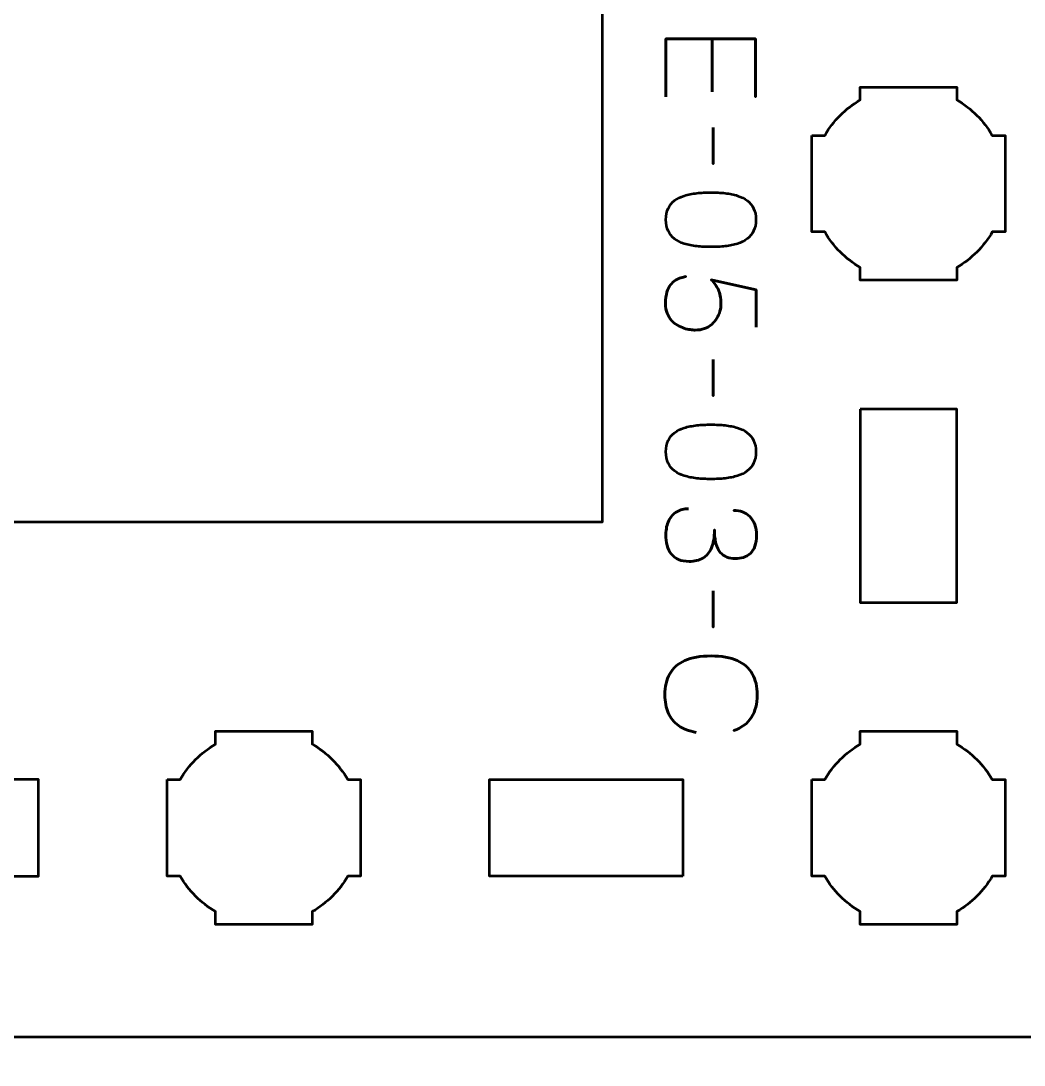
# Model space of a CAD drawing. Header units: centimetres. Extents: x -21 to 0, y -29.7 to 0.
# Drawn here: x -5.854 to -2.741, y -26.599 to -23.357 of the extents above; entities that cross this region are included whole.
import ezdxf

# ---------------------------------------------------------------- set-up
doc = ezdxf.new("R2010")
doc.units = ezdxf.units.CM
doc.header["$MEASUREMENT"] = 0
doc.layers.add('Layer 1', color=7, linetype='Continuous')

msp = doc.modelspace()

# ---------------------------------------------------------------- linework, layer by layer
at = {"layer": 'Layer 1', "color": 1, "lineweight": 53}
msp.add_open_spline([(-21.00003, -29.19995), (-21.00003, -29.19995), (-21.00003, -2.89992), (-21.00003, -2.89992), (-21.00003, -2.89992), (-21.00003, -2.81709), (-20.93286, -2.74992), (-20.85003, -2.74992), (-20.85003, -2.74992), (-20.7672, -2.74992), (-20.70003, -2.68275), (-20.70003, -2.59992), (-20.70003, -2.59992), (-20.70003, -2.51709), (-20.7672, -2.44992), (-20.85003, -2.44992), (-20.85003, -2.44992), (-20.93286, -2.44992), (-21.00003, -2.38275), (-21.00003, -2.29992), (-21.00003, -2.29992), (-21.00003, -2.21709), (-20.93286, -2.14992), (-20.85003, -2.14992), (-20.85003, -2.14992), (-20.7672, -2.14992), (-20.70003, -2.08275), (-20.70003, -1.99992), (-20.70003, -1.99992), (-20.70003, -1.91709), (-20.7672, -1.84992), (-20.85003, -1.84992), (-20.85003, -1.84992), (-20.93286, -1.84992), (-21.00003, -1.78275), (-21.00003, -1.69992), (-21.00003, -1.69992), (-21.00003, -1.61709), (-20.93286, -1.54992), (-20.85003, -1.54992), (-20.85003, -1.54992), (-20.7672, -1.54992), (-20.70003, -1.48275), (-20.70003, -1.39992), (-20.70003, -1.39992), (-20.70003, -1.31709), (-20.7672, -1.24992), (-20.85003, -1.24992), (-20.85003, -1.24992), (-20.93286, -1.24992), (-21.00003, -1.18275), (-21.00003, -1.09992), (-21.00003, -1.09992), (-21.00003, -1.09992), (-21.00003, -0.49992), (-21.00003, -0.49992), (-21.00003, -0.49992), (-21.00003, -0.22295), (-20.77694, 0.00004), (-20.49994, 0.00004), (-20.49994, 0.00004), (-20.49994, 0.00004), (-0.50008, 0.00004), (-0.50008, 0.00004), (-0.50008, 0.00004), (-0.22294, 0.00004), (0.00002, -0.22295), (0.00002, -0.49992), (0.00002, -0.49992), (0.00002, -0.49992), (0.00002, -29.19995), (0.00002, -29.19995), (0.00002, -29.19995), (0.00002, -29.47695), (-0.22294, -29.70004), (-0.50008, -29.70004), (-0.50008, -29.70004), (-0.50008, -29.70004), (-20.49994, -29.70004), (-20.49994, -29.70004), (-20.49994, -29.70004), (-20.77694, -29.70004), (-21.00003, -29.47695), (-21.00003, -29.19995)], degree=3, knots=[0, 0, 0, 0, 0.047619, 0.047619, 0.047619, 0.047619, 0.0952381, 0.0952381, 0.0952381, 0.0952381, 0.1428571, 0.1428571, 0.1428571, 0.1428571, 0.1904762, 0.1904762, 0.1904762, 0.1904762, 0.2380952, 0.2380952, 0.2380952, 0.2380952, 0.2857143, 0.2857143, 0.2857143, 0.2857143, 0.3333333, 0.3333333, 0.3333333, 0.3333333, 0.3809524, 0.3809524, 0.3809524, 0.3809524, 0.4285714, 0.4285714, 0.4285714, 0.4285714, 0.4761905, 0.4761905, 0.4761905, 0.4761905, 0.5238095, 0.5238095, 0.5238095, 0.5238095, 0.5714286, 0.5714286, 0.5714286, 0.5714286, 0.6190476, 0.6190476, 0.6190476, 0.6190476, 0.6666667, 0.6666667, 0.6666667, 0.6666667, 0.7142857, 0.7142857, 0.7142857, 0.7142857, 0.7619048, 0.7619048, 0.7619048, 0.7619048, 0.8095238, 0.8095238, 0.8095238, 0.8095238, 0.8571429, 0.8571429, 0.8571429, 0.8571429, 0.9047619, 0.9047619, 0.9047619, 0.9047619, 0.952381, 0.952381, 0.952381, 0.952381, 1, 1, 1, 1], dxfattribs=at)
at = {"layer": 'Layer 1', "color": 3, "lineweight": 53}
msp.add_open_spline([(-0.44994, -21.71231), (-0.45002, -21.43525), (-0.67309, -21.21237), (-0.95004, -21.21237), (-0.95004, -21.21237), (-0.95004, -21.21237), (-6.09989, -21.21237), (-6.09989, -21.21237), (-6.09989, -21.21237), (-6.09989, -21.21237), (-6.09989, -21.71232), (-6.09989, -21.71232), (-6.09989, -21.71232), (-6.09989, -21.71232), (-5.7999, -21.71232), (-5.7999, -21.71232), (-5.7999, -21.71232), (-5.7999, -21.71232), (-5.7999, -22.01232), (-5.7999, -22.01232), (-5.7999, -22.01232), (-5.7999, -22.01232), (-6.09989, -22.01232), (-6.09989, -22.01232), (-6.09989, -22.01232), (-6.09989, -22.01232), (-6.09989, -22.81239), (-6.09989, -22.81239), (-6.09989, -22.81239), (-6.09989, -22.81239), (-4.04994, -22.81239), (-4.04994, -22.81239), (-4.04994, -22.81239), (-4.04994, -22.81239), (-4.04994, -24.91238), (-4.04994, -24.91238), (-4.04994, -24.91238), (-4.04994, -24.91238), (-6.09989, -24.91238), (-6.09989, -24.91238), (-6.09989, -24.91238), (-6.09989, -24.91238), (-6.09989, -25.71232), (-6.09989, -25.71232), (-6.09989, -25.71232), (-6.09989, -25.71232), (-5.7999, -25.71232), (-5.7999, -25.71232), (-5.7999, -25.71232), (-5.7999, -25.71232), (-5.7999, -26.01232), (-5.7999, -26.01232), (-5.7999, -26.01232), (-5.7999, -26.01232), (-6.09989, -26.01232), (-6.09989, -26.01232), (-6.09989, -26.01232), (-6.09989, -26.01232), (-6.09989, -26.51241), (-6.09989, -26.51241), (-6.09989, -26.51241), (-6.09989, -26.51241), (-0.95004, -26.51241), (-0.95004, -26.51241), (-0.95004, -26.51241), (-0.67304, -26.51241), (-0.44994, -26.28932), (-0.44994, -26.01232), (-0.44994, -26.01232), (-0.44994, -26.01232), (-0.44994, -21.71231), (-0.44994, -21.71231)], degree=3, knots=[0, 0, 0, 0, 0.0555556, 0.0555556, 0.0555556, 0.0555556, 0.1111111, 0.1111111, 0.1111111, 0.1111111, 0.1666667, 0.1666667, 0.1666667, 0.1666667, 0.2222222, 0.2222222, 0.2222222, 0.2222222, 0.2777778, 0.2777778, 0.2777778, 0.2777778, 0.3333333, 0.3333333, 0.3333333, 0.3333333, 0.3888889, 0.3888889, 0.3888889, 0.3888889, 0.4444444, 0.4444444, 0.4444444, 0.4444444, 0.5, 0.5, 0.5, 0.5, 0.5555556, 0.5555556, 0.5555556, 0.5555556, 0.6111111, 0.6111111, 0.6111111, 0.6111111, 0.6666667, 0.6666667, 0.6666667, 0.6666667, 0.7222222, 0.7222222, 0.7222222, 0.7222222, 0.7777778, 0.7777778, 0.7777778, 0.7777778, 0.8333333, 0.8333333, 0.8333333, 0.8333333, 0.8888889, 0.8888889, 0.8888889, 0.8888889, 0.9444444, 0.9444444, 0.9444444, 0.9444444, 1, 1, 1, 1], dxfattribs=at)
at = {"layer": 'Layer 1', "color": 5, "lineweight": 53}
for points, knots in [([(-3.85278, -23.59314), (-3.85278, -23.59314), (-3.85278, -23.4123), (-3.85278, -23.4123), (-3.85278, -23.4123), (-3.85278, -23.4123), (-3.57454, -23.4123), (-3.57454, -23.4123), (-3.57454, -23.4123), (-3.57454, -23.4123), (-3.57454, -23.59314), (-3.57454, -23.59314), (-3.57454, -23.59314), (-3.57454, -23.59314), (-3.57454, -23.4123), (-3.57454, -23.4123), (-3.57454, -23.4123), (-3.57454, -23.4123), (-3.85278, -23.4123), (-3.85278, -23.4123), (-3.85278, -23.4123), (-3.85278, -23.4123), (-3.85278, -23.59314), (-3.85278, -23.59314)], [0, 0, 0, 0, 0.1666667, 0.1666667, 0.1666667, 0.1666667, 0.3333333, 0.3333333, 0.3333333, 0.3333333, 0.5, 0.5, 0.5, 0.5, 0.6666667, 0.6666667, 0.6666667, 0.6666667, 0.8333333, 0.8333333, 0.8333333, 0.8333333, 1, 1, 1, 1]), ([(-3.70959, -23.57761), (-3.70959, -23.57761), (-3.70959, -23.4123), (-3.70959, -23.4123), (-3.70959, -23.4123), (-3.70959, -23.4123), (-3.70959, -23.57761), (-3.70959, -23.57761)], [0, 0, 0, 0, 0.5, 0.5, 0.5, 0.5, 1, 1, 1, 1]), ([(-3.70648, -23.68782), (-3.70648, -23.68782), (-3.70648, -23.80075), (-3.70648, -23.80075), (-3.70648, -23.80075), (-3.70648, -23.80075), (-3.70648, -23.68782), (-3.70648, -23.68782)], [0, 0, 0, 0, 0.5, 0.5, 0.5, 0.5, 1, 1, 1, 1]), ([(-3.85278, -23.97421), (-3.85272, -23.98779), (-3.85032, -23.9995), (-3.84567, -24.00926), (-3.84567, -24.00926), (-3.84101, -24.01896), (-3.83435, -24.02705), (-3.82587, -24.03352), (-3.82587, -24.03352), (-3.81734, -24.03992), (-3.80725, -24.04496), (-3.79561, -24.04872), (-3.79561, -24.04872), (-3.78396, -24.0524), (-3.77122, -24.05505), (-3.75725, -24.05654), (-3.75725, -24.05654), (-3.74328, -24.05809), (-3.7286, -24.05887), (-3.71308, -24.0588), (-3.71308, -24.0588), (-3.69762, -24.05887), (-3.68294, -24.05809), (-3.66903, -24.05654), (-3.66903, -24.05654), (-3.65513, -24.05505), (-3.64232, -24.0524), (-3.63068, -24.04872), (-3.63068, -24.04872), (-3.6191, -24.04496), (-3.60901, -24.03992), (-3.60041, -24.03352), (-3.60041, -24.03352), (-3.59187, -24.02705), (-3.58521, -24.01896), (-3.58056, -24.00926), (-3.58056, -24.00926), (-3.57583, -23.9995), (-3.57344, -23.98779), (-3.57338, -23.97421), (-3.57338, -23.97421), (-3.57344, -23.96063), (-3.57583, -23.94892), (-3.58056, -23.93915), (-3.58056, -23.93915), (-3.58521, -23.92945), (-3.59187, -23.92137), (-3.60041, -23.9149), (-3.60041, -23.9149), (-3.60901, -23.9085), (-3.6191, -23.90345), (-3.63068, -23.8997), (-3.63068, -23.8997), (-3.64232, -23.89601), (-3.65513, -23.89336), (-3.66903, -23.89187), (-3.66903, -23.89187), (-3.68294, -23.89032), (-3.69762, -23.88955), (-3.71308, -23.88961), (-3.71308, -23.88961), (-3.7286, -23.88955), (-3.74328, -23.89032), (-3.75725, -23.89187), (-3.75725, -23.89187), (-3.77122, -23.89336), (-3.78396, -23.89601), (-3.79561, -23.8997), (-3.79561, -23.8997), (-3.80725, -23.90345), (-3.81734, -23.9085), (-3.82587, -23.9149), (-3.82587, -23.9149), (-3.83435, -23.92137), (-3.84101, -23.92945), (-3.84567, -23.93915), (-3.84567, -23.93915), (-3.85032, -23.94892), (-3.85272, -23.96063), (-3.85278, -23.97421)], [0, 0, 0, 0, 0.05, 0.05, 0.05, 0.05, 0.1, 0.1, 0.1, 0.1, 0.15, 0.15, 0.15, 0.15, 0.2, 0.2, 0.2, 0.2, 0.25, 0.25, 0.25, 0.25, 0.3, 0.3, 0.3, 0.3, 0.35, 0.35, 0.35, 0.35, 0.4, 0.4, 0.4, 0.4, 0.45, 0.45, 0.45, 0.45, 0.5, 0.5, 0.5, 0.5, 0.55, 0.55, 0.55, 0.55, 0.6, 0.6, 0.6, 0.6, 0.65, 0.65, 0.65, 0.65, 0.7, 0.7, 0.7, 0.7, 0.75, 0.75, 0.75, 0.75, 0.8, 0.8, 0.8, 0.8, 0.85, 0.85, 0.85, 0.85, 0.9, 0.9, 0.9, 0.9, 0.95, 0.95, 0.95, 0.95, 1, 1, 1, 1]), ([(-3.85278, -23.97421), (-3.85272, -23.98779), (-3.85032, -23.9995), (-3.84567, -24.00926), (-3.84567, -24.00926), (-3.84101, -24.01896), (-3.83435, -24.02705), (-3.82587, -24.03352), (-3.82587, -24.03352), (-3.81734, -24.03992), (-3.80725, -24.04496), (-3.79561, -24.04872), (-3.79561, -24.04872), (-3.78396, -24.0524), (-3.77122, -24.05505), (-3.75725, -24.05654), (-3.75725, -24.05654), (-3.74328, -24.05809), (-3.7286, -24.05887), (-3.71308, -24.0588), (-3.71308, -24.0588), (-3.69762, -24.05887), (-3.68294, -24.05809), (-3.66903, -24.05654), (-3.66903, -24.05654), (-3.65513, -24.05505), (-3.64232, -24.0524), (-3.63068, -24.04872), (-3.63068, -24.04872), (-3.6191, -24.04496), (-3.60901, -24.03992), (-3.60041, -24.03352), (-3.60041, -24.03352), (-3.59187, -24.02705), (-3.58521, -24.01896), (-3.58056, -24.00926), (-3.58056, -24.00926), (-3.57583, -23.9995), (-3.57344, -23.98779), (-3.57338, -23.97421), (-3.57338, -23.97421), (-3.57344, -23.96063), (-3.57583, -23.94892), (-3.58056, -23.93915), (-3.58056, -23.93915), (-3.58521, -23.92945), (-3.59187, -23.92137), (-3.60041, -23.9149), (-3.60041, -23.9149), (-3.60901, -23.9085), (-3.6191, -23.90345), (-3.63068, -23.8997), (-3.63068, -23.8997), (-3.64232, -23.89601), (-3.65513, -23.89336), (-3.66903, -23.89187), (-3.66903, -23.89187), (-3.68294, -23.89032), (-3.69762, -23.88955), (-3.71308, -23.88961), (-3.71308, -23.88961), (-3.7286, -23.88955), (-3.74328, -23.89032), (-3.75725, -23.89187), (-3.75725, -23.89187), (-3.77122, -23.89336), (-3.78396, -23.89601), (-3.79561, -23.8997), (-3.79561, -23.8997), (-3.80725, -23.90345), (-3.81734, -23.9085), (-3.82587, -23.9149), (-3.82587, -23.9149), (-3.83435, -23.92137), (-3.84101, -23.92945), (-3.84567, -23.93915), (-3.84567, -23.93915), (-3.85032, -23.94892), (-3.85272, -23.96063), (-3.85278, -23.97421)], [0, 0, 0, 0, 0.05, 0.05, 0.05, 0.05, 0.1, 0.1, 0.1, 0.1, 0.15, 0.15, 0.15, 0.15, 0.2, 0.2, 0.2, 0.2, 0.25, 0.25, 0.25, 0.25, 0.3, 0.3, 0.3, 0.3, 0.35, 0.35, 0.35, 0.35, 0.4, 0.4, 0.4, 0.4, 0.45, 0.45, 0.45, 0.45, 0.5, 0.5, 0.5, 0.5, 0.55, 0.55, 0.55, 0.55, 0.6, 0.6, 0.6, 0.6, 0.65, 0.65, 0.65, 0.65, 0.7, 0.7, 0.7, 0.7, 0.75, 0.75, 0.75, 0.75, 0.8, 0.8, 0.8, 0.8, 0.85, 0.85, 0.85, 0.85, 0.9, 0.9, 0.9, 0.9, 0.95, 0.95, 0.95, 0.95, 1, 1, 1, 1]), ([(-3.57299, -24.30793), (-3.57299, -24.30793), (-3.57299, -24.19152), (-3.57299, -24.19152), (-3.57299, -24.19152), (-3.57299, -24.19152), (-3.71191, -24.16047), (-3.71191, -24.16047), (-3.71191, -24.16047), (-3.70726, -24.1659), (-3.70305, -24.17108), (-3.69937, -24.17606), (-3.69937, -24.17606), (-3.69568, -24.18097), (-3.69258, -24.18615), (-3.68999, -24.19158), (-3.68999, -24.19158), (-3.6874, -24.19708), (-3.68546, -24.20329), (-3.6841, -24.21021), (-3.6841, -24.21021), (-3.68275, -24.21719), (-3.68203, -24.22547), (-3.68203, -24.23498), (-3.68203, -24.23498), (-3.68203, -24.24274), (-3.68307, -24.2505), (-3.6852, -24.25826), (-3.6852, -24.25826), (-3.68727, -24.26602), (-3.69044, -24.2734), (-3.69465, -24.28038), (-3.69465, -24.28038), (-3.69891, -24.28743), (-3.70422, -24.29364), (-3.71062, -24.29907), (-3.71062, -24.29907), (-3.71702, -24.30457), (-3.72453, -24.3089), (-3.73313, -24.31201), (-3.73313, -24.31201), (-3.74173, -24.31518), (-3.7515, -24.3168), (-3.76236, -24.31686), (-3.76236, -24.31686), (-3.76637, -24.31692), (-3.77142, -24.31647), (-3.77737, -24.31557), (-3.77737, -24.31557), (-3.78332, -24.31473), (-3.78978, -24.31317), (-3.79664, -24.31097), (-3.79664, -24.31097), (-3.8035, -24.30878), (-3.81029, -24.30567), (-3.81701, -24.30173), (-3.81701, -24.30173), (-3.82374, -24.29778), (-3.82988, -24.29274), (-3.83545, -24.28666), (-3.83545, -24.28666), (-3.84101, -24.28058), (-3.84547, -24.2732), (-3.84883, -24.2646), (-3.84883, -24.2646), (-3.85213, -24.25593), (-3.85388, -24.24578), (-3.85394, -24.2342), (-3.85394, -24.2342), (-3.85388, -24.22036), (-3.85239, -24.20872), (-3.84961, -24.19928), (-3.84961, -24.19928), (-3.84677, -24.18984), (-3.84308, -24.18214), (-3.83842, -24.17619), (-3.83842, -24.17619), (-3.83377, -24.17017), (-3.82866, -24.16552), (-3.82309, -24.16215), (-3.82309, -24.16215), (-3.81753, -24.15879), (-3.81197, -24.15627), (-3.80641, -24.15459), (-3.80641, -24.15459), (-3.80084, -24.1529), (-3.79574, -24.15161), (-3.79108, -24.15077), (-3.79108, -24.15077), (-3.79574, -24.15161), (-3.80084, -24.1529), (-3.80641, -24.15459), (-3.80641, -24.15459), (-3.81197, -24.15627), (-3.81753, -24.15879), (-3.82309, -24.16215), (-3.82309, -24.16215), (-3.82866, -24.16552), (-3.83377, -24.17017), (-3.83842, -24.17619), (-3.83842, -24.17619), (-3.84308, -24.18214), (-3.84677, -24.18984), (-3.84961, -24.19928), (-3.84961, -24.19928), (-3.85239, -24.20872), (-3.85388, -24.22036), (-3.85394, -24.2342), (-3.85394, -24.2342), (-3.85388, -24.24578), (-3.85213, -24.25593), (-3.84883, -24.2646), (-3.84883, -24.2646), (-3.84547, -24.2732), (-3.84101, -24.28058), (-3.83545, -24.28666), (-3.83545, -24.28666), (-3.82988, -24.29274), (-3.82374, -24.29778), (-3.81701, -24.30173), (-3.81701, -24.30173), (-3.81029, -24.30567), (-3.8035, -24.30878), (-3.79664, -24.31097), (-3.79664, -24.31097), (-3.78978, -24.31317), (-3.78332, -24.31473), (-3.77737, -24.31557), (-3.77737, -24.31557), (-3.77142, -24.31647), (-3.76637, -24.31692), (-3.76236, -24.31686), (-3.76236, -24.31686), (-3.7515, -24.3168), (-3.74173, -24.31518), (-3.73313, -24.31201), (-3.73313, -24.31201), (-3.72453, -24.3089), (-3.71702, -24.30457), (-3.71062, -24.29907), (-3.71062, -24.29907), (-3.70422, -24.29364), (-3.69891, -24.28743), (-3.69465, -24.28038), (-3.69465, -24.28038), (-3.69044, -24.2734), (-3.68727, -24.26602), (-3.6852, -24.25826), (-3.6852, -24.25826), (-3.68307, -24.2505), (-3.68203, -24.24274), (-3.68203, -24.23498), (-3.68203, -24.23498), (-3.68203, -24.22547), (-3.68275, -24.21719), (-3.6841, -24.21021), (-3.6841, -24.21021), (-3.68546, -24.20329), (-3.6874, -24.19708), (-3.68999, -24.19158), (-3.68999, -24.19158), (-3.69258, -24.18615), (-3.69568, -24.18097), (-3.69937, -24.17606), (-3.69937, -24.17606), (-3.70305, -24.17108), (-3.70726, -24.1659), (-3.71191, -24.16047), (-3.71191, -24.16047), (-3.71191, -24.16047), (-3.57299, -24.19152), (-3.57299, -24.19152), (-3.57299, -24.19152), (-3.57299, -24.19152), (-3.57299, -24.30793), (-3.57299, -24.30793)], [0, 0, 0, 0, 0.0227273, 0.0227273, 0.0227273, 0.0227273, 0.0454545, 0.0454545, 0.0454545, 0.0454545, 0.0681818, 0.0681818, 0.0681818, 0.0681818, 0.0909091, 0.0909091, 0.0909091, 0.0909091, 0.1136364, 0.1136364, 0.1136364, 0.1136364, 0.1363636, 0.1363636, 0.1363636, 0.1363636, 0.1590909, 0.1590909, 0.1590909, 0.1590909, 0.1818182, 0.1818182, 0.1818182, 0.1818182, 0.2045455, 0.2045455, 0.2045455, 0.2045455, 0.2272727, 0.2272727, 0.2272727, 0.2272727, 0.25, 0.25, 0.25, 0.25, 0.2727273, 0.2727273, 0.2727273, 0.2727273, 0.2954545, 0.2954545, 0.2954545, 0.2954545, 0.3181818, 0.3181818, 0.3181818, 0.3181818, 0.3409091, 0.3409091, 0.3409091, 0.3409091, 0.3636364, 0.3636364, 0.3636364, 0.3636364, 0.3863636, 0.3863636, 0.3863636, 0.3863636, 0.4090909, 0.4090909, 0.4090909, 0.4090909, 0.4318182, 0.4318182, 0.4318182, 0.4318182, 0.4545455, 0.4545455, 0.4545455, 0.4545455, 0.4772727, 0.4772727, 0.4772727, 0.4772727, 0.5, 0.5, 0.5, 0.5, 0.5227273, 0.5227273, 0.5227273, 0.5227273, 0.5454545, 0.5454545, 0.5454545, 0.5454545, 0.5681818, 0.5681818, 0.5681818, 0.5681818, 0.5909091, 0.5909091, 0.5909091, 0.5909091, 0.6136364, 0.6136364, 0.6136364, 0.6136364, 0.6363636, 0.6363636, 0.6363636, 0.6363636, 0.6590909, 0.6590909, 0.6590909, 0.6590909, 0.6818182, 0.6818182, 0.6818182, 0.6818182, 0.7045455, 0.7045455, 0.7045455, 0.7045455, 0.7272727, 0.7272727, 0.7272727, 0.7272727, 0.75, 0.75, 0.75, 0.75, 0.7727273, 0.7727273, 0.7727273, 0.7727273, 0.7954545, 0.7954545, 0.7954545, 0.7954545, 0.8181818, 0.8181818, 0.8181818, 0.8181818, 0.8409091, 0.8409091, 0.8409091, 0.8409091, 0.8636364, 0.8636364, 0.8636364, 0.8636364, 0.8863636, 0.8863636, 0.8863636, 0.8863636, 0.9090909, 0.9090909, 0.9090909, 0.9090909, 0.9318182, 0.9318182, 0.9318182, 0.9318182, 0.9545455, 0.9545455, 0.9545455, 0.9545455, 0.9772727, 0.9772727, 0.9772727, 0.9772727, 1, 1, 1, 1]), ([(-3.70648, -24.40844), (-3.70648, -24.40844), (-3.70648, -24.52137), (-3.70648, -24.52137), (-3.70648, -24.52137), (-3.70648, -24.52137), (-3.70648, -24.40844), (-3.70648, -24.40844)], [0, 0, 0, 0, 0.5, 0.5, 0.5, 0.5, 1, 1, 1, 1]), ([(-3.85278, -24.69483), (-3.85272, -24.70841), (-3.85032, -24.72012), (-3.84567, -24.72988), (-3.84567, -24.72988), (-3.84101, -24.73958), (-3.83435, -24.74767), (-3.82587, -24.75414), (-3.82587, -24.75414), (-3.81734, -24.76054), (-3.80725, -24.76558), (-3.79561, -24.76934), (-3.79561, -24.76934), (-3.78396, -24.77302), (-3.77122, -24.77567), (-3.75725, -24.77716), (-3.75725, -24.77716), (-3.74328, -24.77871), (-3.7286, -24.77949), (-3.71308, -24.77942), (-3.71308, -24.77942), (-3.69762, -24.77949), (-3.68294, -24.77871), (-3.66903, -24.77716), (-3.66903, -24.77716), (-3.65513, -24.77567), (-3.64232, -24.77302), (-3.63068, -24.76934), (-3.63068, -24.76934), (-3.6191, -24.76558), (-3.60901, -24.76054), (-3.60041, -24.75414), (-3.60041, -24.75414), (-3.59187, -24.74767), (-3.58521, -24.73958), (-3.58056, -24.72988), (-3.58056, -24.72988), (-3.57583, -24.72012), (-3.57344, -24.70841), (-3.57338, -24.69483), (-3.57338, -24.69483), (-3.57344, -24.68125), (-3.57583, -24.66954), (-3.58056, -24.65977), (-3.58056, -24.65977), (-3.58521, -24.65007), (-3.59187, -24.64199), (-3.60041, -24.63552), (-3.60041, -24.63552), (-3.60901, -24.62912), (-3.6191, -24.62407), (-3.63068, -24.62032), (-3.63068, -24.62032), (-3.64232, -24.61663), (-3.65513, -24.61398), (-3.66903, -24.61249), (-3.66903, -24.61249), (-3.68294, -24.61094), (-3.69762, -24.61017), (-3.71308, -24.61023), (-3.71308, -24.61023), (-3.7286, -24.61017), (-3.74328, -24.61094), (-3.75725, -24.61249), (-3.75725, -24.61249), (-3.77122, -24.61398), (-3.78396, -24.61663), (-3.79561, -24.62032), (-3.79561, -24.62032), (-3.80725, -24.62407), (-3.81734, -24.62912), (-3.82587, -24.63552), (-3.82587, -24.63552), (-3.83435, -24.64199), (-3.84101, -24.65007), (-3.84567, -24.65977), (-3.84567, -24.65977), (-3.85032, -24.66954), (-3.85272, -24.68125), (-3.85278, -24.69483)], [0, 0, 0, 0, 0.05, 0.05, 0.05, 0.05, 0.1, 0.1, 0.1, 0.1, 0.15, 0.15, 0.15, 0.15, 0.2, 0.2, 0.2, 0.2, 0.25, 0.25, 0.25, 0.25, 0.3, 0.3, 0.3, 0.3, 0.35, 0.35, 0.35, 0.35, 0.4, 0.4, 0.4, 0.4, 0.45, 0.45, 0.45, 0.45, 0.5, 0.5, 0.5, 0.5, 0.55, 0.55, 0.55, 0.55, 0.6, 0.6, 0.6, 0.6, 0.65, 0.65, 0.65, 0.65, 0.7, 0.7, 0.7, 0.7, 0.75, 0.75, 0.75, 0.75, 0.8, 0.8, 0.8, 0.8, 0.85, 0.85, 0.85, 0.85, 0.9, 0.9, 0.9, 0.9, 0.95, 0.95, 0.95, 0.95, 1, 1, 1, 1]), ([(-3.85278, -24.69483), (-3.85272, -24.70841), (-3.85032, -24.72012), (-3.84567, -24.72988), (-3.84567, -24.72988), (-3.84101, -24.73958), (-3.83435, -24.74767), (-3.82587, -24.75414), (-3.82587, -24.75414), (-3.81734, -24.76054), (-3.80725, -24.76558), (-3.79561, -24.76934), (-3.79561, -24.76934), (-3.78396, -24.77302), (-3.77122, -24.77567), (-3.75725, -24.77716), (-3.75725, -24.77716), (-3.74328, -24.77871), (-3.7286, -24.77949), (-3.71308, -24.77942), (-3.71308, -24.77942), (-3.69762, -24.77949), (-3.68294, -24.77871), (-3.66903, -24.77716), (-3.66903, -24.77716), (-3.65513, -24.77567), (-3.64232, -24.77302), (-3.63068, -24.76934), (-3.63068, -24.76934), (-3.6191, -24.76558), (-3.60901, -24.76054), (-3.60041, -24.75414), (-3.60041, -24.75414), (-3.59187, -24.74767), (-3.58521, -24.73958), (-3.58056, -24.72988), (-3.58056, -24.72988), (-3.57583, -24.72012), (-3.57344, -24.70841), (-3.57338, -24.69483), (-3.57338, -24.69483), (-3.57344, -24.68125), (-3.57583, -24.66954), (-3.58056, -24.65977), (-3.58056, -24.65977), (-3.58521, -24.65007), (-3.59187, -24.64199), (-3.60041, -24.63552), (-3.60041, -24.63552), (-3.60901, -24.62912), (-3.6191, -24.62407), (-3.63068, -24.62032), (-3.63068, -24.62032), (-3.64232, -24.61663), (-3.65513, -24.61398), (-3.66903, -24.61249), (-3.66903, -24.61249), (-3.68294, -24.61094), (-3.69762, -24.61017), (-3.71308, -24.61023), (-3.71308, -24.61023), (-3.7286, -24.61017), (-3.74328, -24.61094), (-3.75725, -24.61249), (-3.75725, -24.61249), (-3.77122, -24.61398), (-3.78396, -24.61663), (-3.79561, -24.62032), (-3.79561, -24.62032), (-3.80725, -24.62407), (-3.81734, -24.62912), (-3.82587, -24.63552), (-3.82587, -24.63552), (-3.83435, -24.64199), (-3.84101, -24.65007), (-3.84567, -24.65977), (-3.84567, -24.65977), (-3.85032, -24.66954), (-3.85272, -24.68125), (-3.85278, -24.69483)], [0, 0, 0, 0, 0.05, 0.05, 0.05, 0.05, 0.1, 0.1, 0.1, 0.1, 0.15, 0.15, 0.15, 0.15, 0.2, 0.2, 0.2, 0.2, 0.25, 0.25, 0.25, 0.25, 0.3, 0.3, 0.3, 0.3, 0.35, 0.35, 0.35, 0.35, 0.4, 0.4, 0.4, 0.4, 0.45, 0.45, 0.45, 0.45, 0.5, 0.5, 0.5, 0.5, 0.55, 0.55, 0.55, 0.55, 0.6, 0.6, 0.6, 0.6, 0.65, 0.65, 0.65, 0.65, 0.7, 0.7, 0.7, 0.7, 0.75, 0.75, 0.75, 0.75, 0.8, 0.8, 0.8, 0.8, 0.85, 0.85, 0.85, 0.85, 0.9, 0.9, 0.9, 0.9, 0.95, 0.95, 0.95, 0.95, 1, 1, 1, 1]), ([(-3.78254, -24.87139), (-3.79651, -24.87146), (-3.80867, -24.87469), (-3.81921, -24.88109), (-3.81921, -24.88109), (-3.82969, -24.88749), (-3.8379, -24.89661), (-3.84379, -24.90851), (-3.84379, -24.90851), (-3.84968, -24.92042), (-3.85265, -24.93471), (-3.85278, -24.95133), (-3.85278, -24.95133), (-3.85278, -24.96381), (-3.85149, -24.97513), (-3.84877, -24.98535), (-3.84877, -24.98535), (-3.84605, -24.99563), (-3.84185, -25.00443), (-3.83609, -25.01187), (-3.83609, -25.01187), (-3.83034, -25.01931), (-3.8229, -25.025), (-3.81384, -25.02901), (-3.81384, -25.02901), (-3.80473, -25.03308), (-3.79379, -25.03509), (-3.78099, -25.03515), (-3.78099, -25.03515), (-3.76391, -25.03522), (-3.74949, -25.03172), (-3.73778, -25.0248), (-3.73778, -25.0248), (-3.72608, -25.01788), (-3.71728, -25.00715), (-3.71127, -24.99272), (-3.71127, -24.99272), (-3.70525, -24.9783), (-3.70221, -24.9598), (-3.70221, -24.93736), (-3.70221, -24.93736), (-3.70228, -24.95411), (-3.70073, -24.96815), (-3.69756, -24.97959), (-3.69756, -24.97959), (-3.69439, -24.99098), (-3.68992, -25.0001), (-3.6841, -25.00695), (-3.6841, -25.00695), (-3.67835, -25.01381), (-3.67149, -25.01879), (-3.6636, -25.02176), (-3.6636, -25.02176), (-3.65577, -25.0248), (-3.64717, -25.02629), (-3.63779, -25.02623), (-3.63779, -25.02623), (-3.62842, -25.02629), (-3.61975, -25.025), (-3.61173, -25.02241), (-3.61173, -25.02241), (-3.60371, -25.01989), (-3.59666, -25.01575), (-3.59065, -25.01012), (-3.59065, -25.01012), (-3.58463, -25.0045), (-3.57991, -24.99706), (-3.57655, -24.98794), (-3.57655, -24.98794), (-3.57318, -24.97875), (-3.5715, -24.96756), (-3.57144, -24.95444), (-3.57144, -24.95444), (-3.5715, -24.94137), (-3.57344, -24.92992), (-3.57719, -24.92022), (-3.57719, -24.92022), (-3.58094, -24.91046), (-3.58605, -24.90244), (-3.59259, -24.89597), (-3.59259, -24.89597), (-3.59912, -24.88956), (-3.60656, -24.88478), (-3.61496, -24.88161), (-3.61496, -24.88161), (-3.62337, -24.87838), (-3.6323, -24.87682), (-3.64168, -24.87682), (-3.64168, -24.87682), (-3.6323, -24.87682), (-3.62337, -24.87838), (-3.61496, -24.88161), (-3.61496, -24.88161), (-3.60656, -24.88478), (-3.59912, -24.88956), (-3.59259, -24.89597), (-3.59259, -24.89597), (-3.58605, -24.90244), (-3.58094, -24.91046), (-3.57719, -24.92022), (-3.57719, -24.92022), (-3.57344, -24.92992), (-3.5715, -24.94137), (-3.57144, -24.95444), (-3.57144, -24.95444), (-3.5715, -24.96756), (-3.57318, -24.97875), (-3.57655, -24.98794), (-3.57655, -24.98794), (-3.57991, -24.99706), (-3.58463, -25.0045), (-3.59065, -25.01012), (-3.59065, -25.01012), (-3.59666, -25.01575), (-3.60371, -25.01989), (-3.61173, -25.02241), (-3.61173, -25.02241), (-3.61975, -25.025), (-3.62842, -25.02629), (-3.63779, -25.02623), (-3.63779, -25.02623), (-3.64717, -25.02629), (-3.65577, -25.0248), (-3.6636, -25.02176), (-3.6636, -25.02176), (-3.67149, -25.01879), (-3.67835, -25.01381), (-3.6841, -25.00695), (-3.6841, -25.00695), (-3.68992, -25.0001), (-3.69439, -24.99098), (-3.69756, -24.97959), (-3.69756, -24.97959), (-3.70073, -24.96815), (-3.70228, -24.95411), (-3.70221, -24.93736), (-3.70221, -24.93736), (-3.70221, -24.9598), (-3.70525, -24.9783), (-3.71127, -24.99272), (-3.71127, -24.99272), (-3.71728, -25.00715), (-3.72608, -25.01788), (-3.73778, -25.0248), (-3.73778, -25.0248), (-3.74949, -25.03172), (-3.76391, -25.03522), (-3.78099, -25.03515), (-3.78099, -25.03515), (-3.79379, -25.03509), (-3.80473, -25.03308), (-3.81384, -25.02901), (-3.81384, -25.02901), (-3.8229, -25.025), (-3.83034, -25.01931), (-3.83609, -25.01187), (-3.83609, -25.01187), (-3.84185, -25.00443), (-3.84605, -24.99563), (-3.84877, -24.98535), (-3.84877, -24.98535), (-3.85149, -24.97513), (-3.85278, -24.96381), (-3.85278, -24.95133), (-3.85278, -24.95133), (-3.85265, -24.93471), (-3.84968, -24.92042), (-3.84379, -24.90851), (-3.84379, -24.90851), (-3.8379, -24.89661), (-3.82969, -24.88749), (-3.81921, -24.88109), (-3.81921, -24.88109), (-3.80867, -24.87469), (-3.79651, -24.87146), (-3.78254, -24.87139)], [0, 0, 0, 0, 0.0227273, 0.0227273, 0.0227273, 0.0227273, 0.0454545, 0.0454545, 0.0454545, 0.0454545, 0.0681818, 0.0681818, 0.0681818, 0.0681818, 0.0909091, 0.0909091, 0.0909091, 0.0909091, 0.1136364, 0.1136364, 0.1136364, 0.1136364, 0.1363636, 0.1363636, 0.1363636, 0.1363636, 0.1590909, 0.1590909, 0.1590909, 0.1590909, 0.1818182, 0.1818182, 0.1818182, 0.1818182, 0.2045455, 0.2045455, 0.2045455, 0.2045455, 0.2272727, 0.2272727, 0.2272727, 0.2272727, 0.25, 0.25, 0.25, 0.25, 0.2727273, 0.2727273, 0.2727273, 0.2727273, 0.2954545, 0.2954545, 0.2954545, 0.2954545, 0.3181818, 0.3181818, 0.3181818, 0.3181818, 0.3409091, 0.3409091, 0.3409091, 0.3409091, 0.3636364, 0.3636364, 0.3636364, 0.3636364, 0.3863636, 0.3863636, 0.3863636, 0.3863636, 0.4090909, 0.4090909, 0.4090909, 0.4090909, 0.4318182, 0.4318182, 0.4318182, 0.4318182, 0.4545455, 0.4545455, 0.4545455, 0.4545455, 0.4772727, 0.4772727, 0.4772727, 0.4772727, 0.5, 0.5, 0.5, 0.5, 0.5227273, 0.5227273, 0.5227273, 0.5227273, 0.5454545, 0.5454545, 0.5454545, 0.5454545, 0.5681818, 0.5681818, 0.5681818, 0.5681818, 0.5909091, 0.5909091, 0.5909091, 0.5909091, 0.6136364, 0.6136364, 0.6136364, 0.6136364, 0.6363636, 0.6363636, 0.6363636, 0.6363636, 0.6590909, 0.6590909, 0.6590909, 0.6590909, 0.6818182, 0.6818182, 0.6818182, 0.6818182, 0.7045455, 0.7045455, 0.7045455, 0.7045455, 0.7272727, 0.7272727, 0.7272727, 0.7272727, 0.75, 0.75, 0.75, 0.75, 0.7727273, 0.7727273, 0.7727273, 0.7727273, 0.7954545, 0.7954545, 0.7954545, 0.7954545, 0.8181818, 0.8181818, 0.8181818, 0.8181818, 0.8409091, 0.8409091, 0.8409091, 0.8409091, 0.8636364, 0.8636364, 0.8636364, 0.8636364, 0.8863636, 0.8863636, 0.8863636, 0.8863636, 0.9090909, 0.9090909, 0.9090909, 0.9090909, 0.9318182, 0.9318182, 0.9318182, 0.9318182, 0.9545455, 0.9545455, 0.9545455, 0.9545455, 0.9772727, 0.9772727, 0.9772727, 0.9772727, 1, 1, 1, 1]), ([(-3.70648, -25.12673), (-3.70648, -25.12673), (-3.70648, -25.23966), (-3.70648, -25.23966), (-3.70648, -25.23966), (-3.70648, -25.23966), (-3.70648, -25.12673), (-3.70648, -25.12673)], [0, 0, 0, 0, 0.5, 0.5, 0.5, 0.5, 1, 1, 1, 1]), ([(-3.75887, -25.56601), (-3.78105, -25.56187), (-3.79936, -25.55463), (-3.81372, -25.54448), (-3.81372, -25.54448), (-3.82801, -25.53426), (-3.83862, -25.52119), (-3.84554, -25.50528), (-3.84554, -25.50528), (-3.85246, -25.48944), (-3.85595, -25.47081), (-3.85588, -25.4496), (-3.85588, -25.4496), (-3.85595, -25.42379), (-3.85097, -25.40186), (-3.84081, -25.38388), (-3.84081, -25.38388), (-3.83073, -25.3659), (-3.81514, -25.35219), (-3.79399, -25.34275), (-3.79399, -25.34275), (-3.77284, -25.33331), (-3.74574, -25.32859), (-3.71269, -25.32852), (-3.71269, -25.32852), (-3.67977, -25.32859), (-3.65274, -25.33331), (-3.63159, -25.34275), (-3.63159, -25.34275), (-3.61044, -25.35219), (-3.59478, -25.3659), (-3.58463, -25.38388), (-3.58463, -25.38388), (-3.57448, -25.40186), (-3.56943, -25.42379), (-3.5695, -25.4496), (-3.5695, -25.4496), (-3.56943, -25.47721), (-3.57532, -25.50037), (-3.58715, -25.51893), (-3.58715, -25.51893), (-3.59899, -25.53756), (-3.61729, -25.5512), (-3.64206, -25.5598), (-3.64206, -25.5598), (-3.61729, -25.5512), (-3.59899, -25.53756), (-3.58715, -25.51893), (-3.58715, -25.51893), (-3.57532, -25.50037), (-3.56943, -25.47721), (-3.5695, -25.4496), (-3.5695, -25.4496), (-3.56943, -25.42379), (-3.57448, -25.40186), (-3.58463, -25.38388), (-3.58463, -25.38388), (-3.59478, -25.3659), (-3.61044, -25.35219), (-3.63159, -25.34275), (-3.63159, -25.34275), (-3.65274, -25.33331), (-3.67977, -25.32859), (-3.71269, -25.32852), (-3.71269, -25.32852), (-3.74574, -25.32859), (-3.77284, -25.33331), (-3.79399, -25.34275), (-3.79399, -25.34275), (-3.81514, -25.35219), (-3.83073, -25.3659), (-3.84081, -25.38388), (-3.84081, -25.38388), (-3.85097, -25.40186), (-3.85595, -25.42379), (-3.85588, -25.4496), (-3.85588, -25.4496), (-3.85595, -25.47081), (-3.85246, -25.48944), (-3.84554, -25.50528), (-3.84554, -25.50528), (-3.83862, -25.52119), (-3.82801, -25.53426), (-3.81372, -25.54448), (-3.81372, -25.54448), (-3.79936, -25.55463), (-3.78105, -25.56187), (-3.75887, -25.56601)], [0, 0, 0, 0, 0.0454545, 0.0454545, 0.0454545, 0.0454545, 0.0909091, 0.0909091, 0.0909091, 0.0909091, 0.1363636, 0.1363636, 0.1363636, 0.1363636, 0.1818182, 0.1818182, 0.1818182, 0.1818182, 0.2272727, 0.2272727, 0.2272727, 0.2272727, 0.2727273, 0.2727273, 0.2727273, 0.2727273, 0.3181818, 0.3181818, 0.3181818, 0.3181818, 0.3636364, 0.3636364, 0.3636364, 0.3636364, 0.4090909, 0.4090909, 0.4090909, 0.4090909, 0.4545455, 0.4545455, 0.4545455, 0.4545455, 0.5, 0.5, 0.5, 0.5, 0.5454545, 0.5454545, 0.5454545, 0.5454545, 0.5909091, 0.5909091, 0.5909091, 0.5909091, 0.6363636, 0.6363636, 0.6363636, 0.6363636, 0.6818182, 0.6818182, 0.6818182, 0.6818182, 0.7272727, 0.7272727, 0.7272727, 0.7272727, 0.7727273, 0.7727273, 0.7727273, 0.7727273, 0.8181818, 0.8181818, 0.8181818, 0.8181818, 0.8636364, 0.8636364, 0.8636364, 0.8636364, 0.9090909, 0.9090909, 0.9090909, 0.9090909, 0.9545455, 0.9545455, 0.9545455, 0.9545455, 1, 1, 1, 1])]:
    msp.add_open_spline(points, degree=3, knots=knots, dxfattribs=at)
at = {"layer": 'Layer 1', "lineweight": 53}
for points, knots in [([(-3.39989, -23.71232), (-3.39989, -23.71232), (-3.39989, -23.86084), (-3.39989, -23.86084), (-3.39989, -23.86084), (-3.39989, -23.86084), (-3.39991, -23.86239), (-3.39991, -23.86239), (-3.39991, -23.86239), (-3.39991, -23.86239), (-3.39989, -23.86394), (-3.39989, -23.86394), (-3.39989, -23.86394), (-3.39989, -23.86394), (-3.39989, -24.01232), (-3.39989, -24.01232), (-3.39989, -24.01232), (-3.39989, -24.01232), (-3.3598, -24.01232), (-3.3598, -24.01232), (-3.3598, -24.01232), (-3.33345, -24.05789), (-3.29545, -24.09587), (-3.2499, -24.12223), (-3.2499, -24.12223), (-3.2499, -24.12223), (-3.2499, -24.16232), (-3.2499, -24.16232), (-3.2499, -24.16232), (-3.2499, -24.16232), (-3.10585, -24.16232), (-3.10585, -24.16232), (-3.10585, -24.16232), (-3.10585, -24.16232), (-3.09991, -24.16238), (-3.09991, -24.16238), (-3.09991, -24.16238), (-3.09991, -24.16238), (-3.09397, -24.16232), (-3.09397, -24.16232), (-3.09397, -24.16232), (-3.09397, -24.16232), (-2.9499, -24.16232), (-2.9499, -24.16232), (-2.9499, -24.16232), (-2.9499, -24.16232), (-2.9499, -24.12225), (-2.9499, -24.12225), (-2.9499, -24.12225), (-2.90433, -24.09589), (-2.86634, -24.0579), (-2.84, -24.01232), (-2.84, -24.01232), (-2.84, -24.01232), (-2.7999, -24.01232), (-2.7999, -24.01232), (-2.7999, -24.01232), (-2.7999, -24.01232), (-2.7999, -23.71232), (-2.7999, -23.71232), (-2.7999, -23.71232), (-2.7999, -23.71232), (-2.84009, -23.71232), (-2.84009, -23.71232), (-2.84009, -23.71232), (-2.86643, -23.66682), (-2.90439, -23.62888), (-2.9499, -23.60254), (-2.9499, -23.60254), (-2.9499, -23.60254), (-2.9499, -23.56233), (-2.9499, -23.56233), (-2.9499, -23.56233), (-2.9499, -23.56233), (-3.2499, -23.56233), (-3.2499, -23.56233), (-3.2499, -23.56233), (-3.2499, -23.56233), (-3.2499, -23.60256), (-3.2499, -23.60256), (-3.2499, -23.60256), (-3.2954, -23.6289), (-3.33336, -23.66683), (-3.3597, -23.71232), (-3.3597, -23.71232), (-3.3597, -23.71232), (-3.39989, -23.71232), (-3.39989, -23.71232)], [0, 0, 0, 0, 0.0454545, 0.0454545, 0.0454545, 0.0454545, 0.0909091, 0.0909091, 0.0909091, 0.0909091, 0.1363636, 0.1363636, 0.1363636, 0.1363636, 0.1818182, 0.1818182, 0.1818182, 0.1818182, 0.2272727, 0.2272727, 0.2272727, 0.2272727, 0.2727273, 0.2727273, 0.2727273, 0.2727273, 0.3181818, 0.3181818, 0.3181818, 0.3181818, 0.3636364, 0.3636364, 0.3636364, 0.3636364, 0.4090909, 0.4090909, 0.4090909, 0.4090909, 0.4545455, 0.4545455, 0.4545455, 0.4545455, 0.5, 0.5, 0.5, 0.5, 0.5454545, 0.5454545, 0.5454545, 0.5454545, 0.5909091, 0.5909091, 0.5909091, 0.5909091, 0.6363636, 0.6363636, 0.6363636, 0.6363636, 0.6818182, 0.6818182, 0.6818182, 0.6818182, 0.7272727, 0.7272727, 0.7272727, 0.7272727, 0.7727273, 0.7727273, 0.7727273, 0.7727273, 0.8181818, 0.8181818, 0.8181818, 0.8181818, 0.8636364, 0.8636364, 0.8636364, 0.8636364, 0.9090909, 0.9090909, 0.9090909, 0.9090909, 0.9545455, 0.9545455, 0.9545455, 0.9545455, 1, 1, 1, 1]), ([(-3.24987, -24.56232), (-3.24987, -24.56232), (-2.94986, -24.56232), (-2.94986, -24.56232), (-2.94986, -24.56232), (-2.94986, -24.56232), (-2.94986, -25.16231), (-2.94986, -25.16231), (-2.94986, -25.16231), (-2.94986, -25.16231), (-3.24987, -25.16231), (-3.24987, -25.16231), (-3.24987, -25.16231), (-3.24987, -25.16231), (-3.24987, -24.56232), (-3.24987, -24.56232)], [0, 0, 0, 0, 0.25, 0.25, 0.25, 0.25, 0.5, 0.5, 0.5, 0.5, 0.75, 0.75, 0.75, 0.75, 1, 1, 1, 1]), ([(-5.39989, -25.71232), (-5.39989, -25.71232), (-5.39989, -25.86084), (-5.39989, -25.86084), (-5.39989, -25.86084), (-5.39989, -25.86084), (-5.39991, -25.86239), (-5.39991, -25.86239), (-5.39991, -25.86239), (-5.39991, -25.86239), (-5.39989, -25.86394), (-5.39989, -25.86394), (-5.39989, -25.86394), (-5.39989, -25.86394), (-5.39989, -26.01232), (-5.39989, -26.01232), (-5.39989, -26.01232), (-5.39989, -26.01232), (-5.3598, -26.01232), (-5.3598, -26.01232), (-5.3598, -26.01232), (-5.33345, -26.05789), (-5.29545, -26.09587), (-5.2499, -26.12223), (-5.2499, -26.12223), (-5.2499, -26.12223), (-5.2499, -26.16232), (-5.2499, -26.16232), (-5.2499, -26.16232), (-5.2499, -26.16232), (-5.10585, -26.16232), (-5.10585, -26.16232), (-5.10585, -26.16232), (-5.10585, -26.16232), (-5.09991, -26.16238), (-5.09991, -26.16238), (-5.09991, -26.16238), (-5.09991, -26.16238), (-5.09397, -26.16232), (-5.09397, -26.16232), (-5.09397, -26.16232), (-5.09397, -26.16232), (-4.9499, -26.16232), (-4.9499, -26.16232), (-4.9499, -26.16232), (-4.9499, -26.16232), (-4.9499, -26.12225), (-4.9499, -26.12225), (-4.9499, -26.12225), (-4.90433, -26.09589), (-4.86634, -26.0579), (-4.84, -26.01232), (-4.84, -26.01232), (-4.84, -26.01232), (-4.7999, -26.01232), (-4.7999, -26.01232), (-4.7999, -26.01232), (-4.7999, -26.01232), (-4.7999, -25.71232), (-4.7999, -25.71232), (-4.7999, -25.71232), (-4.7999, -25.71232), (-4.84009, -25.71232), (-4.84009, -25.71232), (-4.84009, -25.71232), (-4.86643, -25.66682), (-4.90439, -25.62888), (-4.9499, -25.60254), (-4.9499, -25.60254), (-4.9499, -25.60254), (-4.9499, -25.56233), (-4.9499, -25.56233), (-4.9499, -25.56233), (-4.9499, -25.56233), (-5.2499, -25.56233), (-5.2499, -25.56233), (-5.2499, -25.56233), (-5.2499, -25.56233), (-5.2499, -25.60256), (-5.2499, -25.60256), (-5.2499, -25.60256), (-5.2954, -25.6289), (-5.33336, -25.66683), (-5.3597, -25.71232), (-5.3597, -25.71232), (-5.3597, -25.71232), (-5.39989, -25.71232), (-5.39989, -25.71232)], [0, 0, 0, 0, 0.0454545, 0.0454545, 0.0454545, 0.0454545, 0.0909091, 0.0909091, 0.0909091, 0.0909091, 0.1363636, 0.1363636, 0.1363636, 0.1363636, 0.1818182, 0.1818182, 0.1818182, 0.1818182, 0.2272727, 0.2272727, 0.2272727, 0.2272727, 0.2727273, 0.2727273, 0.2727273, 0.2727273, 0.3181818, 0.3181818, 0.3181818, 0.3181818, 0.3636364, 0.3636364, 0.3636364, 0.3636364, 0.4090909, 0.4090909, 0.4090909, 0.4090909, 0.4545455, 0.4545455, 0.4545455, 0.4545455, 0.5, 0.5, 0.5, 0.5, 0.5454545, 0.5454545, 0.5454545, 0.5454545, 0.5909091, 0.5909091, 0.5909091, 0.5909091, 0.6363636, 0.6363636, 0.6363636, 0.6363636, 0.6818182, 0.6818182, 0.6818182, 0.6818182, 0.7272727, 0.7272727, 0.7272727, 0.7272727, 0.7727273, 0.7727273, 0.7727273, 0.7727273, 0.8181818, 0.8181818, 0.8181818, 0.8181818, 0.8636364, 0.8636364, 0.8636364, 0.8636364, 0.9090909, 0.9090909, 0.9090909, 0.9090909, 0.9545455, 0.9545455, 0.9545455, 0.9545455, 1, 1, 1, 1]), ([(-3.39989, -25.71232), (-3.39989, -25.71232), (-3.39989, -25.86084), (-3.39989, -25.86084), (-3.39989, -25.86084), (-3.39989, -25.86084), (-3.39991, -25.86239), (-3.39991, -25.86239), (-3.39991, -25.86239), (-3.39991, -25.86239), (-3.39989, -25.86394), (-3.39989, -25.86394), (-3.39989, -25.86394), (-3.39989, -25.86394), (-3.39989, -26.01232), (-3.39989, -26.01232), (-3.39989, -26.01232), (-3.39989, -26.01232), (-3.3598, -26.01232), (-3.3598, -26.01232), (-3.3598, -26.01232), (-3.33345, -26.05789), (-3.29545, -26.09587), (-3.2499, -26.12223), (-3.2499, -26.12223), (-3.2499, -26.12223), (-3.2499, -26.16232), (-3.2499, -26.16232), (-3.2499, -26.16232), (-3.2499, -26.16232), (-3.10585, -26.16232), (-3.10585, -26.16232), (-3.10585, -26.16232), (-3.10585, -26.16232), (-3.09991, -26.16238), (-3.09991, -26.16238), (-3.09991, -26.16238), (-3.09991, -26.16238), (-3.09397, -26.16232), (-3.09397, -26.16232), (-3.09397, -26.16232), (-3.09397, -26.16232), (-2.9499, -26.16232), (-2.9499, -26.16232), (-2.9499, -26.16232), (-2.9499, -26.16232), (-2.9499, -26.12225), (-2.9499, -26.12225), (-2.9499, -26.12225), (-2.90433, -26.09589), (-2.86634, -26.0579), (-2.84, -26.01232), (-2.84, -26.01232), (-2.84, -26.01232), (-2.7999, -26.01232), (-2.7999, -26.01232), (-2.7999, -26.01232), (-2.7999, -26.01232), (-2.7999, -25.71232), (-2.7999, -25.71232), (-2.7999, -25.71232), (-2.7999, -25.71232), (-2.84009, -25.71232), (-2.84009, -25.71232), (-2.84009, -25.71232), (-2.86643, -25.66682), (-2.90439, -25.62888), (-2.9499, -25.60254), (-2.9499, -25.60254), (-2.9499, -25.60254), (-2.9499, -25.56233), (-2.9499, -25.56233), (-2.9499, -25.56233), (-2.9499, -25.56233), (-3.2499, -25.56233), (-3.2499, -25.56233), (-3.2499, -25.56233), (-3.2499, -25.56233), (-3.2499, -25.60256), (-3.2499, -25.60256), (-3.2499, -25.60256), (-3.2954, -25.6289), (-3.33336, -25.66683), (-3.3597, -25.71232), (-3.3597, -25.71232), (-3.3597, -25.71232), (-3.39989, -25.71232), (-3.39989, -25.71232)], [0, 0, 0, 0, 0.0454545, 0.0454545, 0.0454545, 0.0454545, 0.0909091, 0.0909091, 0.0909091, 0.0909091, 0.1363636, 0.1363636, 0.1363636, 0.1363636, 0.1818182, 0.1818182, 0.1818182, 0.1818182, 0.2272727, 0.2272727, 0.2272727, 0.2272727, 0.2727273, 0.2727273, 0.2727273, 0.2727273, 0.3181818, 0.3181818, 0.3181818, 0.3181818, 0.3636364, 0.3636364, 0.3636364, 0.3636364, 0.4090909, 0.4090909, 0.4090909, 0.4090909, 0.4545455, 0.4545455, 0.4545455, 0.4545455, 0.5, 0.5, 0.5, 0.5, 0.5454545, 0.5454545, 0.5454545, 0.5454545, 0.5909091, 0.5909091, 0.5909091, 0.5909091, 0.6363636, 0.6363636, 0.6363636, 0.6363636, 0.6818182, 0.6818182, 0.6818182, 0.6818182, 0.7272727, 0.7272727, 0.7272727, 0.7272727, 0.7727273, 0.7727273, 0.7727273, 0.7727273, 0.8181818, 0.8181818, 0.8181818, 0.8181818, 0.8636364, 0.8636364, 0.8636364, 0.8636364, 0.9090909, 0.9090909, 0.9090909, 0.9090909, 0.9545455, 0.9545455, 0.9545455, 0.9545455, 1, 1, 1, 1]), ([(-3.79999, -26.01232), (-3.79999, -26.01232), (-3.79999, -25.71231), (-3.79999, -25.71231), (-3.79999, -25.71231), (-3.79999, -25.71231), (-4.39998, -25.71231), (-4.39998, -25.71231), (-4.39998, -25.71231), (-4.39998, -25.71231), (-4.39998, -26.01232), (-4.39998, -26.01232), (-4.39998, -26.01232), (-4.39998, -26.01232), (-3.79999, -26.01232), (-3.79999, -26.01232)], [0, 0, 0, 0, 0.25, 0.25, 0.25, 0.25, 0.5, 0.5, 0.5, 0.5, 0.75, 0.75, 0.75, 0.75, 1, 1, 1, 1])]:
    msp.add_open_spline(points, degree=3, knots=knots, dxfattribs=at)

doc.saveas('drawing.dxf')
